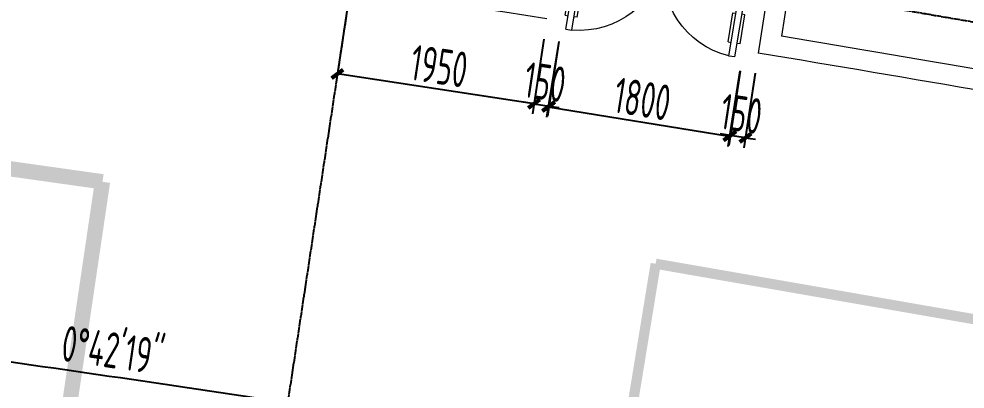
# Model space of a CAD drawing. Header units: millimetres. Extents: x 11515858 to 24947533, y -12784974 to -6116114.
# Drawn here: x 11820442 to 11829720, y -6401342 to -6397714 of the extents above; entities that cross this region are included whole.
import ezdxf
from ezdxf.enums import TextEntityAlignment as Align

# ---------------------------------------------------------------- set-up
doc = ezdxf.new("R2010")
doc.units = ezdxf.units.MM
doc.header["$LTSCALE"] = 10
for name, pattern in [('A2-RG-AXIS$0$CENTER', [2, 1.25, -0.25, 0.25, -0.25]), ('A2-RG-AXIS$0$DOTE', [2.42, 2, -0.2, 0.02, -0.2]), ('A2-RI-F2$0$DASHDOT2', [0.5, 0.25, -0.125, 0, -0.125]), ('A2-RI-F2$0$DASHED2', [0.375, 0.25, -0.125]), ('A2-RI-F2$0$HIDDEN2', [0.1875, 0.125, -0.0625])]:
    doc.linetypes.add(name, pattern=pattern)
for name, color, linetype in [('A2-RB-F2$0$$34$A-DIMS-100', 1, 'Continuous'), ('A2-RG-AXIS$0$A-GRID', 1, 'A2-RG-AXIS$0$CENTER'), ('A2-RI-F2$0$A-DOOR-ROLL', 2, 'A2-RI-F2$0$DASHED2'), ('A2-RI-F2$0$A-FIRE', 30, 'Continuous'), ('A2-RI-F2$0$A-HOLE', 2, 'Continuous'), ('A2-RI-F2$0$A-STRS', 50, 'Continuous'), ('A2-RI-F2$0$WINDOW_TEXT', 7, 'Continuous')]:
    doc.layers.add(name, color=color, linetype=linetype)
for name, color, linetype, lineweight in [('A2-RI-F2$0$A-DOOR', 32, 'Continuous', 5), ('A2-RI-F2$0$A-FLOR-STRS', 2, 'Continuous', 5), ('A2-RI-F2$0$A-GLAZ', 140, 'Continuous', 5), ('A2-RI-F2$0$A-WALL', 7, 'Continuous', 5)]:
    doc.layers.add(name, color=color, linetype=linetype, lineweight=lineweight)
doc.styles.add('A2-RB-F2$0$$0$XD2008', font='hzs.shx', dxfattribs={"width": 0.7, "bigfont": 'hztxt.shx'})
doc.styles.add('A2-RI-F2$0$SIMPLEX', font='simplex.shx', dxfattribs={"width": 0.7})
doc.dimstyles.new('A2-RB-F2$0$$0$XD100$0', dxfattribs={"dimscale": 100, "dimtxt": 3.5, "dimasz": 1, "dimexe": 1, "dimexo": 2, "dimgap": 0.5, "dimtad": 1, "dimdec": 0, "dimdsep": 46, "dimtxsty": 'A2-RB-F2$0$$0$XD2008', "dimblk1": 'A2-RB-F2$0$$20$_ArchTick', "dimblk2": 'A2-RB-F2$0$$20$_ArchTick', "dimsah": 1, "dimcen": 2.5, "dimclrt": 4, "dimaunit": 1, "dimadec": 0, "dimazin": 0, "dimtfac": 1, "dimtdec": 0, "dimtix": 1, "dimtmove": 2, "dimatfit": 3, "dimfxl": 0, "dimtolj": 1, "dimtzin": 0, "dimarcsym": 0})

# ---------------------------------------------------------------- blocks, each defined once
blk = doc.blocks.new('A2-RG-AXIS')
at = {"layer": 'A2-RG-AXIS$0$A-GRID', "linetype": 'A2-RG-AXIS$0$DOTE'}
blk.add_line((11827609, -6371560.4), (11821587.2, -6411306.8), dxfattribs=at)
for radius, start, end in [(304100, 75.589285, 95.407644), (300800, 75.589285, 95.407644), (293700, 75.589281, 95.407645)]:
    blk.add_arc((11778730.7, -6694178.7), radius, start, end, dxfattribs=at)
blk = doc.blocks.new('A2-RB-F2$0$$20$_ArchTick')
at = {"color": 0, "linetype": 'ByBlock', "const_width": 0.4}
blk.add_lwpolyline([(-0.5, -0.5), (0.5, 0.5)], dxfattribs=at)
blk = doc.blocks.new('*D1801')
at = {"layer": 'A2-RB-F2$0$$34$A-DIMS-100', "color": 0, "lineweight": -2, "transparency": 16777216}
blk.add_arc((11780047.1, -6685490), 287254.6, 81.384918, 82.090098, dxfattribs=at)
at = {"layer": 'Defpoints', "color": 0, "transparency": 16777216}
for p in [(11827609, -6371560.4), (11819812.9, -6399276.5), (11821911, -6401302.4), (11819124.8, -6404229), (11821587.2, -6411306.8)]:
    blk.add_point(p, dxfattribs=at)
at = {"layer": 'A2-RB-F2$0$$34$A-DIMS-100', "color": 0, "lineweight": -2, "transparency": 16777216, "xscale": 100, "yscale": 100, "zscale": 100}
for p, rotation in [((11819577.8, -6400968.5), 172.090097648536), ((11823076.6, -6401476.6), 351.3849183288015)]:
    blk.add_blockref('A2-RB-F2$0$$20$_ArchTick', p, dxfattribs=dict(at, rotation=rotation))
at = {"layer": 'A2-RB-F2$0$$34$A-DIMS-100', "color": 4, "transparency": 16777216, "insert": (11821365.1, -6400961.5), "char_height": 350, "attachment_point": 5, "rotation": 351.73751, "style": 'A2-RB-F2$0$$0$XD2008'}
blk.add_mtext('\\A1;0°42\'19"', dxfattribs=at)
blk = doc.blocks.new('*D1981')
at = {"layer": 'A2-RB-F2$0$$34$A-DIMS-100', "color": 0, "lineweight": -2, "transparency": 16777216}
for p, q in [((11823661, -6397619.2), (11823549.9, -6398351.8)), ((11825589, -6397911.4), (11825477.9, -6398644.1)), ((11825492.9, -6398545.2), (11823564.9, -6398253))]:
    blk.add_line(p, q, dxfattribs=at)
at = {"layer": 'Defpoints', "color": 0, "transparency": 16777216}
for p in [(11823690.9, -6397421.4), (11825618.9, -6397713.7), (11823564.9, -6398253)]:
    blk.add_point(p, dxfattribs=at)
at = {"layer": 'A2-RB-F2$0$$34$A-DIMS-100', "color": 0, "lineweight": -2, "transparency": 16777216, "xscale": 100, "yscale": 100, "zscale": 100}
for p, rotation in [((11823564.9, -6398253), 171.3801980706322), ((11825492.9, -6398545.2), 351.3801980706322)]:
    blk.add_blockref('A2-RB-F2$0$$20$_ArchTick', p, dxfattribs=dict(at, rotation=rotation))
at = {"layer": 'A2-RB-F2$0$$34$A-DIMS-100', "color": 4, "transparency": 16777216, "insert": (11824562.6, -6398176.6), "char_height": 350, "attachment_point": 5, "rotation": 351.3802, "style": 'A2-RB-F2$0$$0$XD2008'}
blk.add_mtext('\\A1;1950', dxfattribs=at)
blk = doc.blocks.new('*D1982')
at = {"layer": 'A2-RB-F2$0$$34$A-DIMS-100', "color": 0, "lineweight": -2, "transparency": 16777216}
for p, q in [((11825735.1, -6397935.1), (11825615.4, -6398675.4)), ((11827512.1, -6398222.4), (11827392.4, -6398962.8)), ((11825631.3, -6398576.7), (11827408.4, -6398864))]:
    blk.add_line(p, q, dxfattribs=at)
at = {"layer": 'Defpoints', "color": 0, "transparency": 16777216}
for p in [(11825767, -6397737.6), (11827544, -6398025), (11827408.4, -6398864)]:
    blk.add_point(p, dxfattribs=at)
at = {"layer": 'A2-RB-F2$0$$34$A-DIMS-100', "color": 0, "lineweight": -2, "transparency": 16777216, "xscale": 100, "yscale": 100, "zscale": 100}
for p, rotation in [((11825631.3, -6398576.7), 170.8149228980441), ((11827408.4, -6398864), 350.814922898044)]:
    blk.add_blockref('A2-RB-F2$0$$20$_ArchTick', p, dxfattribs=dict(at, rotation=rotation))
at = {"layer": 'A2-RB-F2$0$$34$A-DIMS-100', "color": 4, "transparency": 16777216, "insert": (11826555.8, -6398498.3), "char_height": 350, "attachment_point": 5, "rotation": 350.81492, "style": 'A2-RB-F2$0$$0$XD2008'}
blk.add_mtext('\\A1;1800', dxfattribs=at)
blk = doc.blocks.new('*D1983')
at = {"layer": 'A2-RB-F2$0$$34$A-DIMS-100', "color": 0, "lineweight": -2, "transparency": 16777216}
for p, q in [((11825589, -6397911.4), (11825478, -6398644)), ((11825737.3, -6397933.9), (11825626.3, -6398666.5)), ((11825493, -6398545.1), (11825394.1, -6398530.2)), ((11825493, -6398545.1), (11825641.3, -6398567.6)), ((11825641.3, -6398567.6), (11825740.2, -6398582.6))]:
    blk.add_line(p, q, dxfattribs=at)
at = {"layer": 'Defpoints', "color": 0, "transparency": 16777216}
for p in [(11825618.9, -6397713.7), (11825767.2, -6397736.2), (11825641.3, -6398567.6)]:
    blk.add_point(p, dxfattribs=at)
at = {"layer": 'A2-RB-F2$0$$34$A-DIMS-100', "color": 0, "lineweight": -2, "transparency": 16777216, "xscale": 100, "yscale": 100, "zscale": 100}
for p, rotation in [((11825493, -6398545.1), 351.3853323590894), ((11825641.3, -6398567.6), 171.3853323590894)]:
    blk.add_blockref('A2-RB-F2$0$$20$_ArchTick', p, dxfattribs=dict(at, rotation=rotation))
at = {"layer": 'A2-RB-F2$0$$34$A-DIMS-100', "color": 4, "transparency": 16777216, "insert": (11825600.8, -6398333.9), "char_height": 350, "attachment_point": 5, "rotation": 351.38533, "style": 'A2-RB-F2$0$$0$XD2008'}
blk.add_mtext('\\A1;150', dxfattribs=at)
blk = doc.blocks.new('*D1984')
at = {"layer": 'A2-RB-F2$0$$34$A-DIMS-100', "color": 0, "lineweight": -2, "transparency": 16777216}
for p, q in [((11827513.8, -6398224.3), (11827403.1, -6398955.3)), ((11827662.1, -6398246.8), (11827551.4, -6398977.7)), ((11827418.1, -6398856.4), (11827319.2, -6398841.4)), ((11827566.4, -6398878.9), (11827418.1, -6398856.4)), ((11827566.4, -6398878.9), (11827665.2, -6398893.8))]:
    blk.add_line(p, q, dxfattribs=at)
at = {"layer": 'Defpoints', "color": 0, "transparency": 16777216}
for p in [(11827543.8, -6398026.5), (11827692.1, -6398049), (11827418.1, -6398856.4)]:
    blk.add_point(p, dxfattribs=at)
at = {"layer": 'A2-RB-F2$0$$34$A-DIMS-100', "color": 0, "lineweight": -2, "transparency": 16777216, "xscale": 100, "yscale": 100, "zscale": 100}
for p, rotation in [((11827418.1, -6398856.4), 351.3853323590894), ((11827566.4, -6398878.9), 171.3853323590894)]:
    blk.add_blockref('A2-RB-F2$0$$20$_ArchTick', p, dxfattribs=dict(at, rotation=rotation))
at = {"layer": 'A2-RB-F2$0$$34$A-DIMS-100', "color": 4, "transparency": 16777216, "insert": (11827525.9, -6398645.2), "char_height": 350, "attachment_point": 5, "rotation": 351.38533, "style": 'A2-RB-F2$0$$0$XD2008'}
blk.add_mtext('\\A1;150', dxfattribs=at)
blk = doc.blocks.new('A2-RI-F2$0$$DorLib2D$00000011')
for p, q in [((-0.4667, 0.4709), (-0.4667, -0.0625)), ((-0.4667, 0.4709), (-0.4333, 0.4709)), ((-0.4333, 0.4709), (-0.4333, 0.0042)), ((0.4333, 0.4709), (0.4333, 0.0042)), ((0.4667, 0.4709), (0.4333, 0.4709)), ((0.4667, 0.4709), (0.4667, -0.0625)), ((-0.4833, 0.3962), (-0.4667, 0.3962)), ((-0.4167, 0.3962), (-0.4333, 0.3962)), ((0.4167, 0.3962), (0.4333, 0.3962)), ((0.4833, 0.3962), (0.4667, 0.3962)), ((-0.4833, 0.2346), (-0.4667, 0.2346)), ((-0.4167, 0.2346), (-0.4333, 0.2346)), ((0.4167, 0.2346), (0.4333, 0.2346)), ((0.4833, 0.2346), (0.4667, 0.2346)), ((-0.5, 0.0042), (-0.4333, 0.0042)), ((-0.5, 0.0042), (-0.5, -0.0625)), ((0.5, 0.0042), (0.4333, 0.0042)), ((0.5, 0.0042), (0.5, -0.0625)), ((-0.5, -0.0625), (-0.4667, -0.0625)), ((0.5, -0.0625), (0.4667, -0.0625))]:
    blk.add_line(p, q)
at = {"lineweight": 13}
for p, q in [((-0.4833, 0.3962), (-0.4833, 0.2346)), ((-0.4167, 0.3962), (-0.4167, 0.2346)), ((0.4167, 0.3962), (0.4167, 0.2346)), ((0.4833, 0.3962), (0.4833, 0.2346))]:
    blk.add_line(p, q, dxfattribs=at)
for centre, start, end in [((-0.4667, 0.0042), 0, 85.904), ((0.4667, 0.0042), 94.096, 180)]:
    blk.add_arc(centre, 0.4667, start, end, dxfattribs=at)
blk = doc.blocks.new('A2-RI-F2$0$door-doublewing')
at = {"layer": 'A2-RI-F2$0$A-DOOR', "color": 4, "xscale": -0.9999999999999998, "rotation": 180}
blk.add_blockref('A2-RI-F2$0$$DorLib2D$00000011', (0, -0.0291), dxfattribs=at)
at = {"layer": 'A2-RI-F2$0$WINDOW_TEXT', "style": 'A2-RI-F2$0$SIMPLEX', "flags": 9}
blk.add_attdef('A', text='', height=1, dxfattribs=at).set_placement((0, 1.5), align=Align.MIDDLE)
blk = doc.blocks.new('A2-RB-F2')
at = {"layer": 'A2-RB-F2$0$$34$A-DIMS-100'}
dim = blk.add_angular_dim_2l(base=(11821911.0194, -6401302.4101), line1=((11819124.8367, -6404228.9516), (11819812.9172, -6399276.5099)), line2=((11827609.0147, -6371560.3696), (11821587.2333, -6411306.78)), dimstyle='A2-RB-F2$0$$0$XD100$0', override={"dimadec": 4}, dxfattribs=at)
dim.commit()
dim.dimension.update_dxf_attribs({"geometry": '*D1801', "text_midpoint": (11821365.107, -6400961.4814)})
for p1, p2, distance, picture, middle in [((11825618.9, -6397713.7), (11823690.9, -6397421.4), 841, '*D1981', (11824562.6, -6398176.6)), ((11825618.9, -6397713.7), (11825767.2, -6397736.2), -840.9, '*D1983', (11825600.8, -6398333.9)), ((11825767, -6397737.6), (11827544, -6398025), -850, '*D1982', (11826555.8, -6398498.3)), ((11827692.1, -6398049), (11827543.8, -6398026.5), 839.3, '*D1984', (11827525.9, -6398645.2))]:
    dim = blk.add_aligned_dim(p1=p1, p2=p2, distance=distance, dimstyle='A2-RB-F2$0$$0$XD100$0', dxfattribs=at)
    dim.commit()
    dim.dimension.update_dxf_attribs({"geometry": picture, "text_midpoint": middle})
blk = doc.blocks.new('A2-RI-F2')
at = {"layer": 'A2-RI-F2$0$A-DOOR-ROLL', "linetype": 'A2-RI-F2$0$DASHDOT2', "const_width": 100}
blk.add_lwpolyline([(11825870, -6405096.9), (11826686.2, -6400113.3, -0.016115), (11845527.9, -6403812.8), (11846043.8, -6401672.1)], format="xyb", dxfattribs=at)
at = {"layer": 'A2-RI-F2$0$A-FIRE', "color": 20, "linetype": 'A2-RI-F2$0$HIDDEN2', "ltscale": 5, "true_color": 0xf92306, "const_width": 150}
blk.add_lwpolyline([(11806586.8, -6395274.2), (11806378.1, -6397514.2, -0.014814), (11821261.2, -6399310), (11820563.6, -6404029.4)], format="xyb", dxfattribs=at)
at = {"layer": 'A2-RI-F2$0$A-GLAZ'}
blk.add_arc((11778730.7, -6694178.7), 292900, 76.321235, 94.672509, dxfattribs=at)
at = {"layer": 'A2-RI-F2$0$A-HOLE'}
blk.add_arc((11778730.7, -6694178.7), 301050, 79.872718, 80.576027, dxfattribs=at)
at = {"layer": 'A2-RI-F2$0$A-WALL'}
for p, q in [((11828361.3, -6394966.9), (11827919.4, -6397883.9)), ((11827800.7, -6397332.2), (11827692.1, -6398049))]:
    blk.add_line(p, q, dxfattribs=at)
for radius, start, end in [(300149.9, 81.012675, 82.285844), (300349.9, 79.7395, 80.574143), (300149.9, 79.7395, 80.611784)]:
    blk.add_arc((11778730.7, -6694178.6), radius, start, end, dxfattribs=at)
at = {"layer": 'A2-RI-F2$0$A-DOOR', "xscale": 1799.999999997455, "yscale": 1799.999999997455, "zscale": 1799.999999997455, "rotation": 350.6745748570756}
blk.add_blockref('A2-RI-F2$0$door-doublewing', (11826780.3, -6397062.6), dxfattribs=at)
at = {"layer": 'A2-RI-F2$0$A-FLOR-STRS'}
blk.add_blockref('A2-RG-AXIS', (0, 0), dxfattribs=at)
at = {"layer": 'A2-RI-F2$0$A-STRS', "linetype": 'Continuous'}
blk.add_blockref('A2-RB-F2', (0, 0), dxfattribs=at)

msp = doc.modelspace()

# ---------------------------------------------------------------- block references
for name in ['A2-RI-F2', 'A2-RB-F2', 'A2-RG-AXIS']:
    msp.add_blockref(name, (0, 0))

doc.saveas('drawing.dxf')
